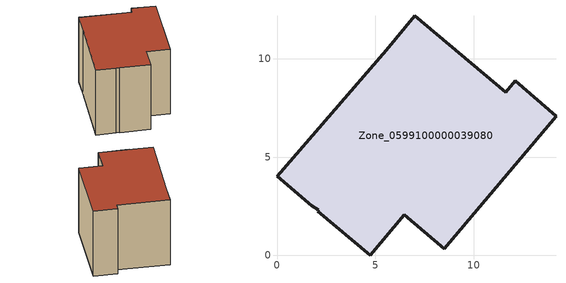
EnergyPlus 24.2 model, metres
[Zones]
Zone_0599100000039080
 floor ground (C_G): 11.63,8.3 12.12,8.88 14.2,7.08 8.5,0.34 6.47,2.05 4.74,0 2.08,2.25 2.09,2.31 1.76,2.52 0,4.01 5.55,10.44 7.02,12.19 z0
 wall outside (C_F): 2.08,2.25 4.74,0 6.47,2.05 8.5,0.34 14.2,7.08 12.12,8.88 11.63,8.3 7.02,12.19 5.55,10.44 0,4.01 1.76,2.52 2.09,2.31 2.08,2.25 z0:8.6
 roof outside (C_R): 1.76,2.52 2.09,2.31 2.08,2.25 4.74,0 6.47,2.05 8.5,0.34 14.2,7.08 12.12,8.88 11.63,8.3 7.02,12.19 5.55,10.44 0,4.01 z8.6
[BUILDING]
Pand.0599100000039080: North Axis=0; Terrain=City; Loads Convergence Tolerance Value=0.04; Temperature Convergence Tolerance Value=0.4; Solar Distribution=FullExterior; Maximum Number of Warmup Days=25; Minimum Number of Warmup Days=1
[Site:Location]
Rotterdam.The.Hague.AP_ZH_NLD Design_Conditions: Latitude=51.96; Longitude=4.45; Time Zone=1; Elevation=-4.5
[SITE:GROUNDTEMPERATURE:BUILDINGSURFACE]
18, 18, 18, 18, 18, 18, 18, 18, 18, 18, 18, 18
[MATERIAL] Thermal Absorptance=0.9; Solar Absorptance=0.7; Visible Absorptance=0.7
Name | Roughness | Thickness | Conductivity | Density | Specific Heat
G.TC.1946-1964 | MediumSmooth | 0.15 | 1 | 540 | 1210
F.TC.1946-1964 | Rough | 0.3 | 0.857143 | 1920 | 840
R.TC.1946-1964 | MediumRough | 0.2 | 0.235294 | 1500 | 1000
[CONSTRUCTION]
C_G: G.TC.1946-1964
C_F: F.TC.1946-1964
C_R: R.TC.1946-1964
[ZONE]
Zone_0599100000039080: Type=1; Multiplier=1; Ceiling Height=Autocalculate; Volume=Autocalculate; Floor Area=autocalculate; Part of Total Floor Area=Yes
[ZONEINFILTRATION:DESIGNFLOWRATE]
Infil_Zone_0599100000039080: Zone or ZoneList or Space or SpaceList=Zone_0599100000039080; Schedule=AlwaysOn; Design Flow Rate Calculation Method=Flow/Area; Flow Rate per Floor Area=0.003; Constant Term Coefficient=1; Temperature Term Coefficient=0; Velocity Term Coefficient=0; Velocity Squared Term Coefficient=0
[HVACTEMPLATE:ZONE:IDEALLOADSAIRSYSTEM]
Zone_0599100000039080: Maximum Heating Supply Air Temperature=50; Minimum Cooling Supply Air Temperature=13; Maximum Heating Supply Air Humidity Ratio=0.0156; Minimum Cooling Supply Air Humidity Ratio=0.0077; Heating Limit=NoLimit; Cooling Limit=NoLimit; Dehumidification Control Type=ConstantSensibleHeatRatio; Cooling Sensible Heat Ratio=0.7; Dehumidification Setpoint=60; Humidification Control Type=None; Humidification Setpoint=30; Outdoor Air Method=None; Outdoor Air Flow Rate per Person=0.00944; Outdoor Air Flow Rate per Zone Floor Area=0; Outdoor Air Flow Rate per Zone=0; Demand Controlled Ventilation Type=None; Outdoor Air Economizer Type=NoEconomizer; Heat Recovery Type=None; Sensible Heat Recovery Effectiveness=0.7; Latent Heat Recovery Effectiveness=0.65
[ZONECONTROL:THERMOSTAT]
ThermostatControl_Zone_0599100000039080: Zone or ZoneList=Zone_0599100000039080; Control Type Schedule=DualSetpointControlType; Control 1=Thermostat_Zone_0599100000039080; Temperature Difference Between Cutout And Setpoint=0
[THERMOSTATSETPOINT:DUALSETPOINT]
Thermostat_Zone_0599100000039080: Heating Setpoint Temperature Schedule=HeatingSetpoint_Zone_0599100000039080; Cooling Setpoint Temperature Schedule=CoolingSetpoint_Zone_0599100000039080
[SCHEDULE:COMPACT]
HeatingSetpoint_Zone_0599100000039080: Through: 12/31, For: AllDays, Until: 24:00, 21
CoolingSetpoint_Zone_0599100000039080: Through: 12/31, For: AllDays, Until: 24:00, 24
DualSetpointControlType: Through: 12/31, For: AllDays, Until: 24:00, 4
AlwaysOn: Through: 12/31, For: AllDays, Until: 24:00, 1
